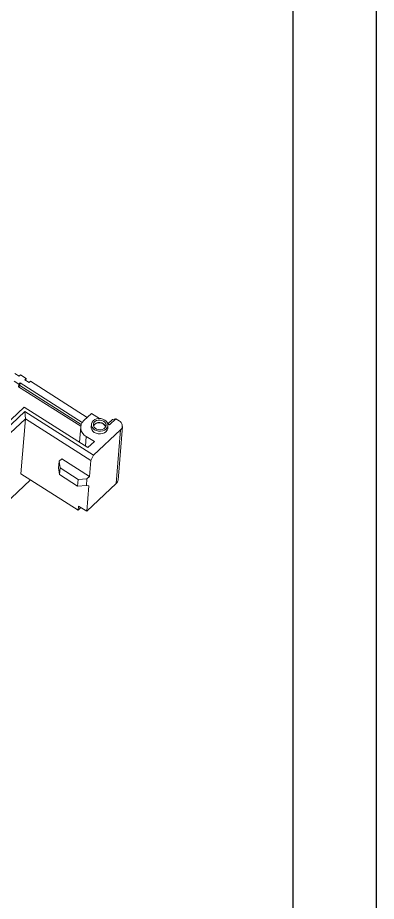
# Model space of a CAD drawing. Header units: inches. Extents: x 998 to 3526, y 519 to 940.
# Drawn here: x 1550.8 to 1593.8, y 623.7 to 729.7 of the extents above; entities that cross this region are included whole.
import ezdxf

# ---------------------------------------------------------------- set-up
doc = ezdxf.new("R2010")
doc.units = ezdxf.units.IN

msp = doc.modelspace()

# ---------------------------------------------------------------- linework, layer by layer
for p, q in [((1593.82, 940.406), (1593.82, 519.041)), ((1583.788, 930.373), (1583.788, 529.073))]:
    msp.add_line(p, q)
at = {"color": 7, "linetype": 'Continuous', "lineweight": 15}
for p, q in [((1550.464, 687.047), (1550.974, 686.723)), ((1550.974, 686.723), (1551.128, 686.868)), ((1551.802, 686.44), (1551.128, 686.868)), ((1550.94, 685.772), (1550.37, 686.134)), ((1550.914, 685.45), (1550.94, 685.772)), ((1550.94, 685.772), (1551.094, 685.917)), ((1551.068, 685.596), (1551.094, 685.917)), ((1551.094, 685.917), (1558.545, 681.181)), ((1551.802, 686.44), (1551.647, 686.295)), ((1551.647, 686.295), (1552.165, 685.966)), ((1551.783, 686.209), (1551.802, 686.44)), ((1552.32, 686.111), (1552.165, 685.966)), ((1559.136, 681.777), (1552.32, 686.111)), ((1550.914, 685.45), (1551.068, 685.596)), ((1558.362, 680.715), (1550.914, 685.45)), ((1551.068, 685.596), (1558.414, 680.926)), ((1551.576, 683.02), (1547.95, 679.61)), ((1559.23, 678.154), (1551.576, 683.02)), ((1548.342, 679.36), (1551.66, 682.48)), ((1551.718, 681.619), (1548.709, 678.789)), ((1551.184, 675.023), (1551.718, 681.619)), ((1551.66, 682.48), (1559.903, 677.24)), ((1551.718, 681.619), (1551.66, 682.48)), ((1559.568, 676.628), (1551.718, 681.619)), ((1559.653, 682.263), (1558.727, 681.392)), ((1559.653, 682.263), (1560.619, 681.649)), ((1561.608, 681.02), (1562.165, 681.544)), ((1562.583, 681.616), (1561.812, 680.891)), ((1562.165, 681.544), (1562.583, 681.616)), ((1562.583, 681.616), (1562.976, 681.367)), ((1558.356, 680.66), (1558.206, 678.805)), ((1559.636, 680.964), (1559.61, 680.643)), ((1561.604, 680.481), (1561.63, 680.803)), ((1561.607, 681.021), (1561.812, 680.891)), ((1562.834, 674.271), (1563.355, 680.706)), ((1559.021, 679.503), (1560.002, 678.88)), ((1563.144, 680.287), (1559.903, 677.24)), ((1562.623, 673.852), (1563.144, 680.287)), ((1560.002, 678.88), (1559.23, 678.154)), ((1555.702, 675.724), (1555.767, 676.528)), ((1555.767, 676.528), (1556.076, 676.819)), ((1555.767, 676.528), (1555.893, 675.719)), ((1559.412, 674.698), (1556.076, 676.819)), ((1559.568, 676.628), (1559.412, 674.698)), ((1559.903, 677.24), (1559.568, 676.628)), ((1555.828, 674.914), (1555.702, 675.724)), ((1555.893, 675.719), (1555.828, 674.914)), ((1558.052, 674.346), (1555.893, 675.719)), ((1552.323, 674.299), (1522.157, 645.934)), ((1551.184, 675.023), (1558.053, 670.656)), ((1555.828, 674.914), (1557.987, 673.542)), ((1557.987, 673.542), (1558.052, 674.346)), ((1558.052, 674.346), (1559.103, 674.407)), ((1559.103, 674.407), (1559.038, 673.603)), ((1559.103, 674.407), (1559.412, 674.698)), ((1559.038, 673.603), (1557.987, 673.542)), ((1559.038, 673.603), (1559.321, 673.572)), ((1562.623, 673.852), (1559.073, 670.515)), ((1559.321, 673.572), (1559.073, 670.515)), ((1558.092, 671.139), (1558.053, 670.656)), ((1558.375, 670.959), (1558.053, 670.656)), ((1558.092, 671.139), (1559.073, 670.515))]:
    msp.add_line(p, q, dxfattribs=at)
at = {"color": 8, "linetype": 'Continuous', "lineweight": 15}
msp.add_line((1558.927, 678.347), (1559.021, 679.503), dxfattribs=at)
at = {"color": 7, "linetype": 'Continuous', "lineweight": 15, "flags": 128}
for points in [[(1561.25, 681.464), (1561.026, 681.574), (1560.775, 681.636), (1560.514, 681.647), (1560.262, 681.606), (1560.034, 681.516), (1559.848, 681.383), (1559.715, 681.216), (1559.645, 681.026), (1559.641, 680.826), (1559.706, 680.631), (1559.834, 680.452), (1560.016, 680.303), (1560.24, 680.194), (1560.491, 680.132), (1560.752, 680.121), (1561.004, 680.161), (1561.232, 680.252), (1561.418, 680.385), (1561.551, 680.552), (1561.621, 680.742), (1561.625, 680.941), (1561.56, 681.137), (1561.432, 681.315), (1561.25, 681.464)], [(1559.61, 680.643), (1559.615, 680.505), (1559.68, 680.309), (1559.808, 680.131), (1559.99, 679.982), (1560.214, 679.872), (1560.465, 679.81), (1560.726, 679.799), (1560.978, 679.84), (1561.205, 679.93), (1561.392, 680.063), (1561.525, 680.23), (1561.595, 680.42), (1561.604, 680.481)], [(1561.105, 681.328), (1560.907, 681.421), (1560.685, 681.466), (1560.458, 681.459), (1560.246, 681.401), (1560.069, 681.298), (1559.942, 681.157), (1559.877, 680.992), (1559.878, 680.818), (1559.947, 680.649), (1560.077, 680.502), (1560.256, 680.388), (1560.468, 680.318), (1560.695, 680.299), (1560.917, 680.331), (1561.113, 680.413), (1561.267, 680.536), (1561.365, 680.691), (1561.397, 680.862), (1561.361, 681.036), (1561.261, 681.196), (1561.105, 681.328)], [(1561.343, 680.644), (1561.328, 680.694), (1561.229, 680.86), (1561.07, 680.997), (1560.865, 681.092), (1560.635, 681.134), (1560.403, 681.121), (1560.19, 681.053), (1560.018, 680.936), (1559.904, 680.784), (1559.894, 680.761)]]:
    msp.add_lwpolyline(points, dxfattribs=at)
at = {"color": 7, "linetype": 'Continuous', "lineweight": 15}
for centre, radius, start, end in [((1559.529, 680.55), 1.163, 133.59241, 244.07715), ((1560.589, 680.334), 0.832, 23.30678, 147.43843), ((1562.685, 680.769), 0.665, 313.59239, 64.07704), ((1562.198, 674.33), 0.639, 311.64074, 354.67871)]:
    msp.add_arc(centre, radius, start, end, dxfattribs=at)

doc.saveas('drawing.dxf')
